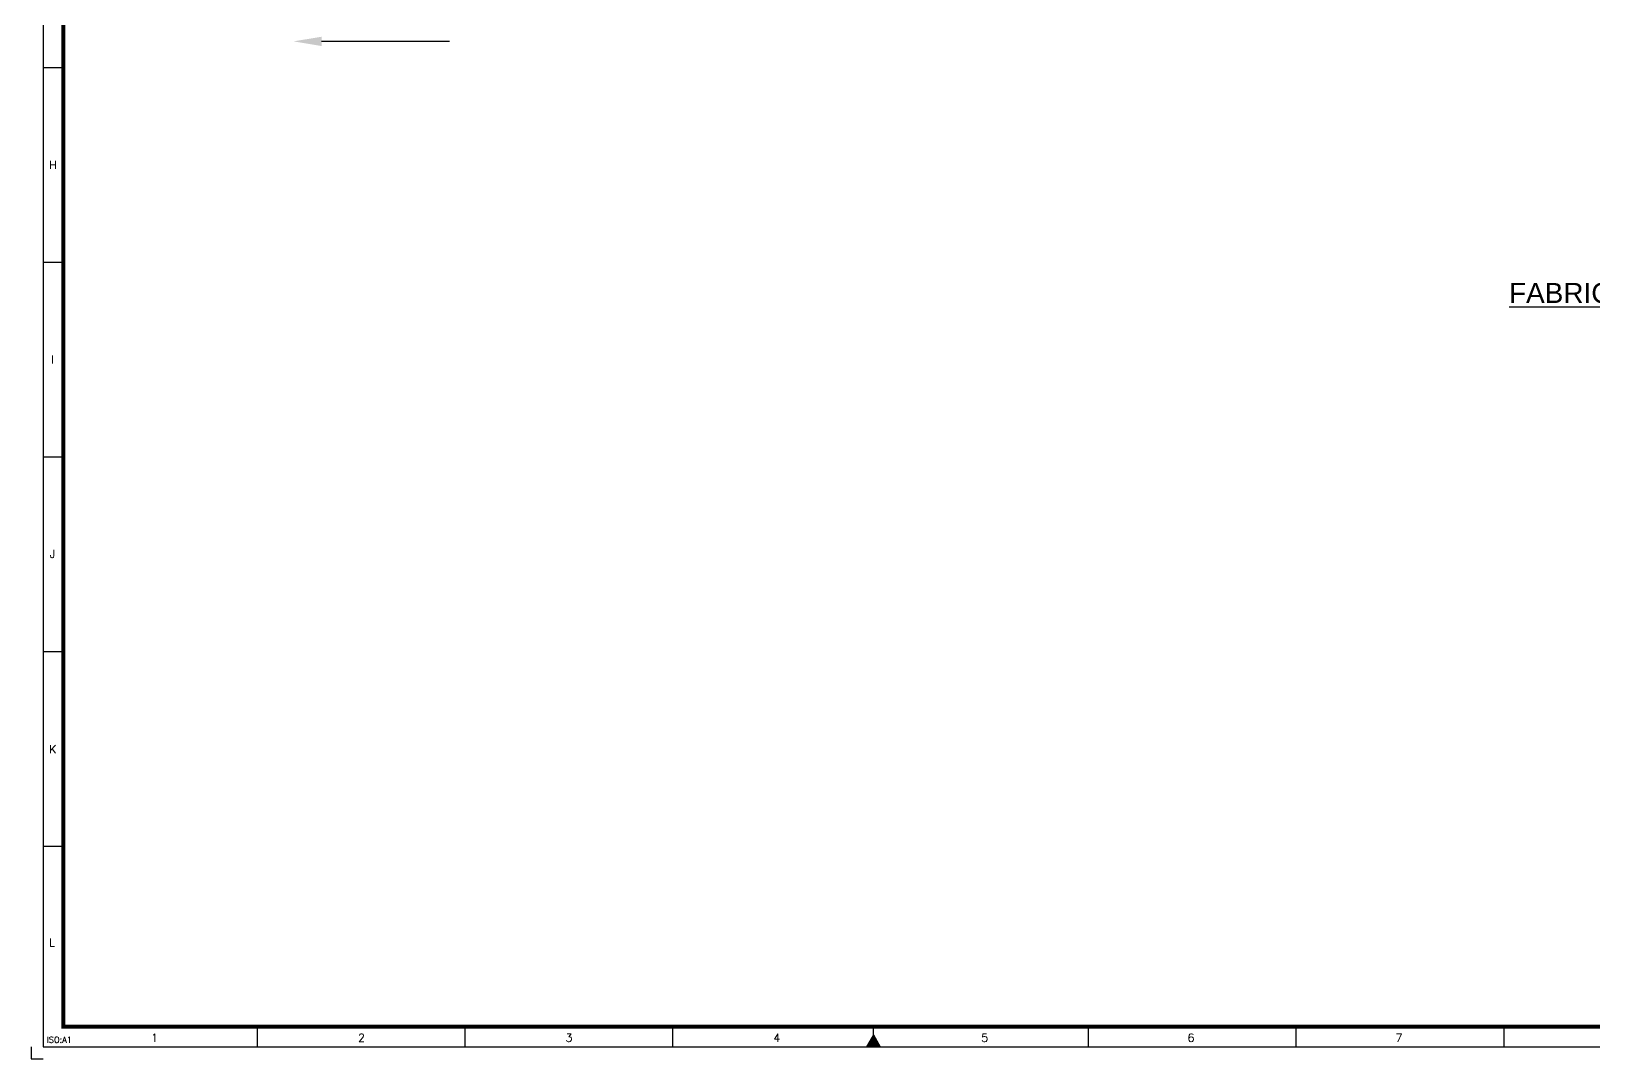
# Model space of a CAD drawing. Header units: millimetres. Extents: x -1055 to 11244, y -20673 to 2560.
# Drawn here: x 957 to 1347.6, y 1967.1 to 2223.9 of the extents above; entities that cross this region are included whole.
import ezdxf
from ezdxf.enums import TextEntityAlignment as Align

# ---------------------------------------------------------------- set-up
doc = ezdxf.new("R2010")
doc.units = ezdxf.units.MM
doc.layers.add('BORDER', color=6, linetype='Continuous')
doc.styles.add('ROMANS', font='romans.shx', dxfattribs={"width": 0.8})
doc.styles.get("Standard").update_dxf_attribs({"font": 'arial.ttf'})

# ---------------------------------------------------------------- blocks, each defined once
blk = doc.blocks.new('A1B')
at = {"layer": 'BORDER', "color": 1}
for p, q in [((3, 247.84), (8, 247.84)), ((3, 199.17), (8, 199.17)), ((3, 150.51), (8, 150.51)), ((3, 101.84), (8, 101.84)), ((3, 53.17), (8, 53.17)), ((56.44, 8), (56.44, 3)), ((108.38, 8), (108.38, 3)), ((160.31, 8), (160.31, 3)), ((264.19, 8), (264.19, 3)), ((316.12, 8), (316.12, 3)), ((368.06, 8), (368.06, 3))]:
    blk.add_line(p, q, dxfattribs=at)
at = {"layer": 'BORDER'}
for p, q in [((210.5, 5), (210.5, 8)), ((210.5, 5), (210.5, 8)), ((210.5, 3), (210.5, 8)), ((210.5, 6), (208.77, 3)), ((210.5, 6), (212.23, 3))]:
    blk.add_line(p, q, dxfattribs=at)
blk.add_lwpolyline([(837, 3), (837, 590), (3, 590), (3, 3)], close=True, dxfattribs=at)
at = {"layer": 'BORDER', "const_width": 1}
blk.add_lwpolyline([(8, 8), (832, 8), (832, 585), (8, 585)], close=True, dxfattribs=at)
at = {"layer": 'BORDER', "color": 1}
blk.add_lwpolyline([(0, 3), (0, 0), (3, 0)], dxfattribs=at)
at = {"layer": 'BORDER'}
blk.add_solid([(212.23, 3), (208.77, 3), (210.5, 6)], dxfattribs=at)
at = {"layer": 'BORDER', "color": 1, "style": 'ROMANS'}
for s, height, p in [('H', 2, (5.43, 222.46)), ('I', 2, (5.31, 173.82)), ('J', 2, (5.33, 125.23)), ('K', 2, (5.38, 76.36)), ('L', 2, (5.2, 28.07)), ('ISO:A1', 1.5, (7.03, 4)), ('1', 2, (30.81, 4.25)), ('2', 2, (82.56, 4.25)), ('3', 2, (134.41, 4.25)), ('4', 2, (186.37, 4.25)), ('5', 2, (238.32, 4.25)), ('6', 2, (289.89, 4.25)), ('7', 2, (341.88, 4.25))]:
    blk.add_text(s, height=height, dxfattribs=at).set_placement(p, align=Align.CENTER)
blk = doc.blocks.new('A$7E96AD131B215')
blk.add_line((0, 1.17), (31.98, 1.17))
blk.add_solid([(31.98, 0), (31.98, 2.33), (38.98, 1.17)])

msp = doc.modelspace()

# ---------------------------------------------------------------- block references
msp.add_blockref('A1B', (957.026425, 1967.056595))
at = {"xscale": -1}
msp.add_blockref('A$7E96AD131B215', (1061.560613, 2220.238516), dxfattribs=at)

# ---------------------------------------------------------------- texts
at = {"insert": (1386.756406, 2158.477443), "char_height": 5, "attachment_point": 5}
msp.add_mtext('{\\LFABRICATION WORKSHOP SHED -B}', dxfattribs=at)

doc.saveas('drawing.dxf')
